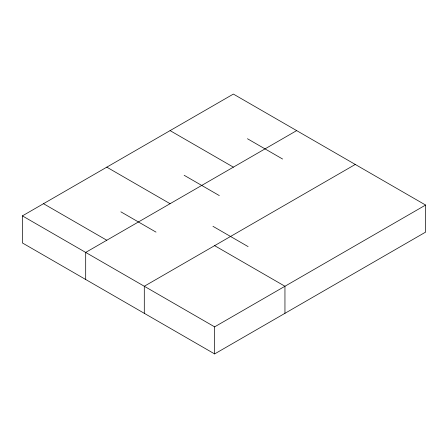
<?xml version="1.0" encoding="UTF-8"?>
<svg xmlns="http://www.w3.org/2000/svg" width="448" height="448" viewBox="0 0 448 448"><rect width="100%" height="100%" fill="white"/><g stroke="black" fill="none" stroke-linecap="round" stroke-linejoin="round"><path stroke-width="0.67" d="M22.4 215.88L233.374 94.074L425.6 205.05L425.6 232.12L214.626 353.926L22.4 242.95L22.4 215.88L214.626 326.861L425.6 205.05M296.671 130.614L85.691 252.42L85.691 279.49M355.275 164.45L144.295 286.255L144.295 313.326M247.442 138.734L282.604 159.034M170.083 130.614L233.374 167.154M184.15 175.28L219.313 195.58M212.957 226.313L248.119 246.618M106.792 167.154L170.083 203.7M214.626 245.655L284.95 286.255L284.95 313.326M120.854 211.82L156.016 232.12M43.495 203.7L106.792 240.24M214.626 326.861L214.626 353.926"/></g></svg>
